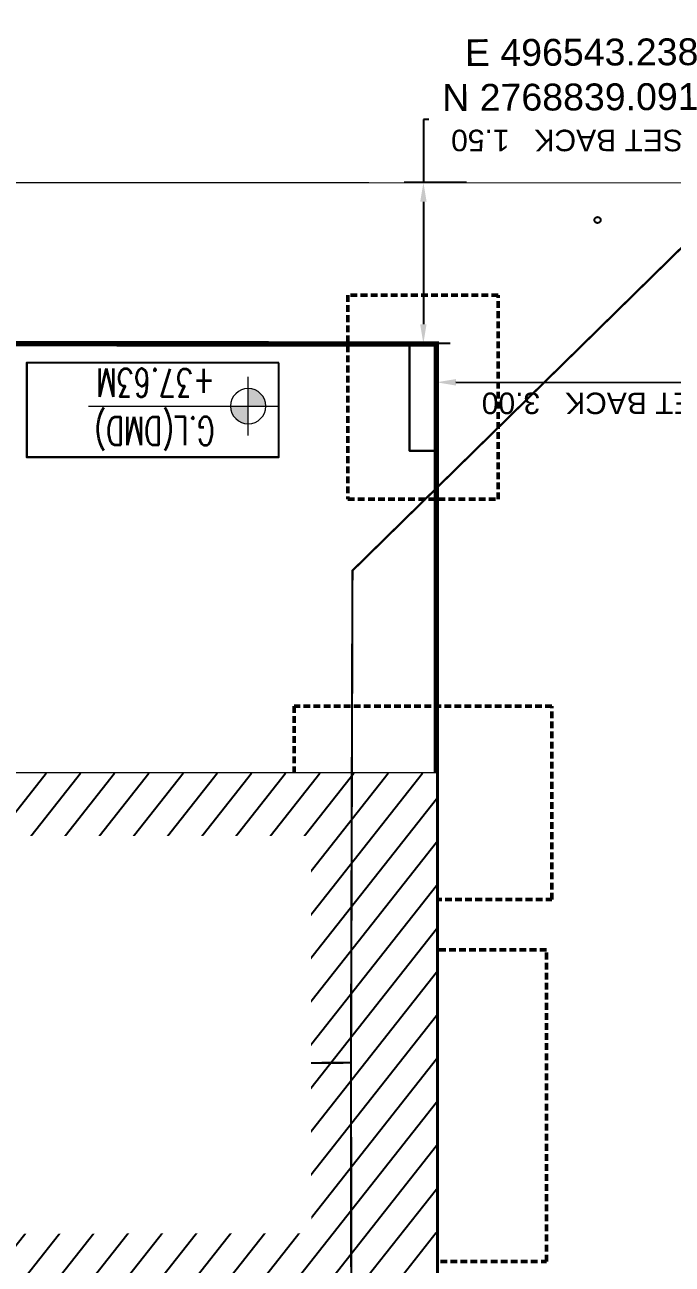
# Model space of a CAD drawing. Header units: centimetres. Extents: x -6122352 to 4157695, y -1694241 to 1947892.
# Drawn here: x 52925 to 58955, y -160826 to -149288 of the extents above; entities that cross this region are included whole.
import ezdxf
from ezdxf.xclip import XClip

# ---------------------------------------------------------------- set-up
doc = ezdxf.new("R2010")
doc.units = ezdxf.units.CM
doc.header["$MEASUREMENT"] = 0
doc.header["$XCLIPFRAME"] = 2
doc.header["$PDMODE"] = 66
doc.header["$PDSIZE"] = 100
for name, pattern in [('DASHED2', [0.375, 0.25, -0.125]), ('XR-AR-END-SETTING OUT PLAN$0$23261-XR-AR-SI-GF$0$HIDDEN', [0.375, 0.25, -0.125]), ('XR-AR-END-SETTING OUT PLAN$0$23585-XR-AR-END-GROUND FLOOR$0$23261-XR-AR-SI-GF$0$HIDDEN', [0.375, 0.25, -0.125]), ('XR-AR-END-SETTING OUT PLAN$0$23585-XR-AR-END-GROUND FLOOR$0$945-4P-1-101-GROUND FLOOR PLAN$0$XR-MIDDLE-GROUND FLOOR PLAN$0$HIDDEN2', [0.1875, 0.125, -0.0625]), ('XR-AR-END-SETTING OUT PLAN$0$23585-XR-AR-END-GROUND FLOOR$0$XR-END-GROUND FLOOR PLAN$0$HIDDEN2', [0.1875, 0.125, -0.0625])]:
    doc.linetypes.add(name, pattern=pattern)
for name, color, linetype in [('23585-XR-AR-BOUNDARY WALLS AND SETBACKS$0$setback', 7, 'XR-AR-END-SETTING OUT PLAN$0$23261-XR-AR-SI-GF$0$HIDDEN'), ('@MI-MEP', 7, 'Continuous'), ('@MI-REF LAYER', 7, 'Continuous'), ('B_TH_2', 7, 'Continuous'), ('S-DIMENSION', 251, 'Continuous'), ('XR-AR-END-SETTING OUT PLAN$0$23585-XR-AR-END-GROUND FLOOR$0$A-Flor-Strs', 1, 'Continuous'), ('XREF1$0$S-LEVELS', 2, 'Continuous'), ('XREF1$0$S-TEXT-1', 3, 'Continuous'), ('XREF1$0$TYPICAL NEW PROFILE', 3, 'Continuous')]:
    doc.layers.add(name, color=color, linetype=linetype)
doc.layers.add('23585-XR-AR-DAMAC PLOT LIMITS$0$1-End units', color=7, linetype='Continuous', lineweight=5, true_color=0xf8991e)
for name, color, linetype, lineweight in [('@ Foundations', 4, 'DASHED2', 50), ('A-ANNO-TEXT', 3, 'Continuous', 25), ('Text Coordinate', 7, 'Continuous', 15), ('XR-AR-END-SETTING OUT PLAN$0$23585-XR-AR-END-GROUND FLOOR$0$A-DOOR-FULL', 1, 'Continuous', 9), ('XR-AR-END-SETTING OUT PLAN$0$23585-XR-AR-END-GROUND FLOOR$0$A-FLOR-OVHD', 9, 'XR-AR-END-SETTING OUT PLAN$0$23585-XR-AR-END-GROUND FLOOR$0$23261-XR-AR-SI-GF$0$HIDDEN', 15), ('XR-AR-END-SETTING OUT PLAN$0$23585-XR-AR-END-GROUND FLOOR$0$A-GLAZ-SILL', 8, 'Continuous', 5), ('XR-AR-END-SETTING OUT PLAN$0$23585-XR-AR-END-GROUND FLOOR$0$A-GLAZ-WNDO', 232, 'Continuous', 9), ('XR-AR-END-SETTING OUT PLAN$0$23585-XR-AR-END-GROUND FLOOR$0$A-WALL', 7, 'Continuous', 30), ('XR-AR-END-SETTING OUT PLAN$0$23585-XR-AR-END-GROUND FLOOR$0$S-COLS', 51, 'Continuous', 40), ('XR-AR-END-SETTING OUT PLAN$0$23585-XR-AR-END-GROUND FLOOR$0$S-COLS-PATT', 8, 'Continuous', 5), ('XREF1$0$36-TAGLVL', 23, 'Continuous', 9)]:
    doc.layers.add(name, color=color, linetype=linetype, lineweight=lineweight)
doc.styles.get("Standard").update_dxf_attribs({"font": 'arial.ttf'})
doc.styles.add('TITLE', font='arial.ttf')
doc.styles.add('XREF1$0$DLT_TEXT', font='romans.shx', dxfattribs={"width": 0.7})
doc.dimstyles.get("Standard").update_dxf_attribs({"dimtxt": 5, "dimasz": 0.5, "dimexe": 0.18, "dimexo": 0.0625, "dimgap": 0.09, "dimtad": 0, "dimtih": 1, "dimtoh": 1, "dimdec": 0, "dimzin": 0, "dimdsep": 46, "dimtxsty": 'Standard', "dimcen": 0.09, "dimadec": 0, "dimazin": 0, "dimtfac": 1, "dimtdec": 0, "dimtofl": 0, "dimtmove": 0, "dimatfit": 3, "dimfxl": 1, "dimtolj": 1, "dimtzin": 0, "dimarcsym": 0})

# ---------------------------------------------------------------- blocks, each defined once
blk = doc.blocks.new('23585-XR-AR-BOUNDARY WALLS AND SETBACKS')
at = {"layer": '23585-XR-AR-BOUNDARY WALLS AND SETBACKS$0$setback', "ltscale": 40, "const_width": 0.05}
blk.add_lwpolyline([(496542.317, 2768835.865), (496538.162, 2768831.331), (496534.109, 2768826.907), (496530.055, 2768822.484), (496525.899, 2768817.947), (496540.276, 2768804.773), (496544.432, 2768809.309), (496546.357, 2768811.41), (496548.486, 2768813.734), (496552.54, 2768818.157), (496556.694, 2768822.692)], close=True, dxfattribs=at)
blk = doc.blocks.new('A$C9d9485f6')
at = {"layer": 'A-ANNO-TEXT', "rotation": 312.4881850805905}
blk.add_blockref('23585-XR-AR-BOUNDARY WALLS AND SETBACKS', (-2377088.535, -1504219.252), dxfattribs=at)
blk = doc.blocks.new('23585-XR-AR-DAMAC PLOT LIMITS')
at = {"layer": '23585-XR-AR-DAMAC PLOT LIMITS$0$1-End units', "color": 251, "true_color": 0x636466}
blk.add_lwpolyline([(496560.933, 2768822.877), (496554.752, 2768816.131), (496537.056, 2768832.344), (496543.238, 2768839.091)], close=True, dxfattribs=at)
blk = doc.blocks.new('A$Cf093b529')
at = {"layer": 'A-ANNO-TEXT'}
blk.add_blockref('23585-XR-AR-DAMAC PLOT LIMITS', (-495391.99, -2768603.442), dxfattribs=at)
blk = doc.blocks.new('A$C0a111004')
at = {"color": 1, "true_color": 0xeb0000, "const_width": 0.008}
blk.add_lwpolyline([(18.302, 0), (21.152, 0), (30.303, 0), (30.303, -24), (21.15, -24), (15.15, -24), (9.15, -24), (0, -24), (0, 0), (9.15, 0), (15.15, 0)], close=True, dxfattribs=at)
blk = doc.blocks.new('*U35')
for points in [[(91, 0), (41, 0), (41, 1021), (91, 1021)], [(0, 0), (38, 0), (38, -50), (50, -50), (50, -250), (0, -250)], [(1100, 0), (1062, 0), (1062, -50), (1050, -50), (1050, -250), (1100, -250)]]:
    blk.add_lwpolyline(points, close=True)
at = {"color": 8, "linetype": 'XR-AR-END-SETTING OUT PLAN$0$23585-XR-AR-END-GROUND FLOOR$0$XR-END-GROUND FLOOR PLAN$0$HIDDEN2'}
blk.add_arc((41, 0), 1021, 0, 90, dxfattribs=at)
at = {"layer": 'XR-AR-END-SETTING OUT PLAN$0$23585-XR-AR-END-GROUND FLOOR$0$A-GLAZ-SILL', "linetype": 'XR-AR-END-SETTING OUT PLAN$0$23585-XR-AR-END-GROUND FLOOR$0$945-4P-1-101-GROUND FLOOR PLAN$0$XR-MIDDLE-GROUND FLOOR PLAN$0$HIDDEN2', "ltscale": 3}
blk.add_lwpolyline([(0, 0), (1100, 0), (1100, -250), (0, -250)], close=True, dxfattribs=at)
blk = doc.blocks.new('*U37')
for points in [[(91, 0), (41, 0), (41, 1021), (91, 1021)], [(0, 0), (38, 0), (38, -50), (50, -50), (50, -110), (0, -110)], [(1100, 0), (1062, 0), (1062, -50), (1050, -50), (1050, -110), (1100, -110)]]:
    blk.add_lwpolyline(points, close=True)
at = {"color": 8, "linetype": 'XR-AR-END-SETTING OUT PLAN$0$23585-XR-AR-END-GROUND FLOOR$0$XR-END-GROUND FLOOR PLAN$0$HIDDEN2'}
blk.add_arc((41, 0), 1021, 0, 90, dxfattribs=at)
at = {"layer": 'XR-AR-END-SETTING OUT PLAN$0$23585-XR-AR-END-GROUND FLOOR$0$A-GLAZ-SILL', "linetype": 'XR-AR-END-SETTING OUT PLAN$0$23585-XR-AR-END-GROUND FLOOR$0$945-4P-1-101-GROUND FLOOR PLAN$0$XR-MIDDLE-GROUND FLOOR PLAN$0$HIDDEN2', "ltscale": 3}
blk.add_lwpolyline([(0, 0), (1100, 0), (1100, -110), (0, -110)], close=True, dxfattribs=at)
blk = doc.blocks.new('*U131')
for points in [[(91, 0), (41, 0), (41, 1021), (91, 1021)], [(0, 0), (38, 0), (38, -50), (50, -50), (50, -122), (0, -122)], [(1100, 0), (1062, 0), (1062, -50), (1050, -50), (1050, -122), (1100, -122)]]:
    blk.add_lwpolyline(points, close=True)
at = {"color": 8, "linetype": 'XR-AR-END-SETTING OUT PLAN$0$23585-XR-AR-END-GROUND FLOOR$0$XR-END-GROUND FLOOR PLAN$0$HIDDEN2'}
blk.add_arc((41, 0), 1021, 0, 90, dxfattribs=at)
at = {"layer": 'XR-AR-END-SETTING OUT PLAN$0$23585-XR-AR-END-GROUND FLOOR$0$A-GLAZ-SILL', "linetype": 'XR-AR-END-SETTING OUT PLAN$0$23585-XR-AR-END-GROUND FLOOR$0$945-4P-1-101-GROUND FLOOR PLAN$0$XR-MIDDLE-GROUND FLOOR PLAN$0$HIDDEN2', "ltscale": 3}
blk.add_lwpolyline([(0, 0), (1100, 0), (1100, -122), (0, -122)], close=True, dxfattribs=at)
blk = doc.blocks.new('XR-AR-END-SETTING OUT PLAN$0$23585-XR-AR-END-GROUND FLOOR$0$A$C75a8815d')
at = {"layer": 'XR-AR-END-SETTING OUT PLAN$0$23585-XR-AR-END-GROUND FLOOR$0$S-COLS', "color": 252, "lineweight": 30}
for points in [[(0, 3500), (0, 2700), (250, 2700), (250, 3500)], [(0, 0), (0, 550), (250, 550), (250, 0)], [(0, -4000), (0, -3000), (250, -3000), (250, -4000)]]:
    blk.add_lwpolyline(points, close=True, dxfattribs=at)
blk = doc.blocks.new('XR-AR-END-SETTING OUT PLAN')
at = {"layer": 'XR-AR-END-SETTING OUT PLAN$0$23585-XR-AR-END-GROUND FLOOR$0$A-FLOR-OVHD', "color": 8}
blk.add_line((3200, 10250), (3200, 9000), dxfattribs=at)
at = {"layer": 'XR-AR-END-SETTING OUT PLAN$0$23585-XR-AR-END-GROUND FLOOR$0$A-FLOR-OVHD', "color": 8, "ltscale": 5}
for p, q in [((4150, 9210), (3250, 9610)), ((3250, 9210), (4150, 9610))]:
    blk.add_line(p, q, dxfattribs=at)
blk.add_lwpolyline([(3250, 9210), (4150, 9210), (4150, 9610), (3250, 9610)], close=True, dxfattribs=at)
at = {"layer": 'XR-AR-END-SETTING OUT PLAN$0$23585-XR-AR-END-GROUND FLOOR$0$A-Flor-Strs', "color": 8}
for p, q in [((3000, 10250), (3000, 9000)), ((3300, 10250), (3300, 9000)), ((3300, 9550), (3171, 9681)), ((3000, 9550), (3300, 9550)), ((3300, 9550), (3171, 9419))]:
    blk.add_line(p, q, dxfattribs=at)
at = {"layer": 'XR-AR-END-SETTING OUT PLAN$0$23585-XR-AR-END-GROUND FLOOR$0$A-GLAZ-SILL', "color": 8}
blk.add_line((3250, 6050), (3250, 8200), dxfattribs=at)
at = {"layer": 'XR-AR-END-SETTING OUT PLAN$0$23585-XR-AR-END-GROUND FLOOR$0$A-GLAZ-WNDO', "color": 8}
for p, q in [((3000, 8200), (3000, 8150)), ((3150, 8200), (3150, 8150)), ((3150, 6100), (3150, 8200)), ((3150, 8150), (3000, 8150)), ((3000, 7448), (3000, 7498)), ((3000, 7498), (3150, 7498)), ((3150, 7448), (3000, 7448)), ((3150, 7498), (3150, 7448)), ((3000, 6747), (3000, 6797)), ((3000, 6797), (3150, 6797)), ((3150, 6747), (3000, 6747)), ((3150, 6797), (3150, 6747)), ((3000, 6050), (3000, 6100)), ((3000, 6100), (3150, 6100)), ((3000, 6050), (3250, 6050)), ((3150, 6100), (3150, 6050))]:
    blk.add_line(p, q, dxfattribs=at)
for points in [[(3250, 8200), (3000, 8200)], [(3000, 7498), (3000, 8150)], [(3050, 8150), (3050, 7498)], [(3000, 6100), (3000, 7448)], [(3050, 7448), (3050, 6797)], [(3050, 6747), (3050, 6100)]]:
    blk.add_lwpolyline(points, dxfattribs=at)
at = {"layer": 'XR-AR-END-SETTING OUT PLAN$0$23585-XR-AR-END-GROUND FLOOR$0$A-WALL', "color": 8}
for points in [[(9250, 6650), (9050, 6650), (9050, 8750), (6850, 8750), (6850, 8700), (6750, 8700), (6750, 8750), (6650, 8750), (6650, 8850), (6950, 8850), (6950, 8900), (7050, 8900), (7050, 8850), (9050, 8850), (9050, 10350), (7050, 10350), (7050, 9800), (6950, 9800), (6950, 10550), (7050, 10550), (7050, 10450), (9050, 10450), (9050, 19523), (9250, 19523)], [(4790, 8750), (3250, 8750), (3250, 8200), (3000, 8200), (3000, 9000), (4540, 9000), (4540, 9050), (4790, 9050)], [(5650, 8750), (4790, 8750), (4790, 8850), (5650, 8850)], [(3250, 5750), (3250, 5750), (3250, 6050), (3000, 6050), (3000, 5500), (3250, 5500)], [(3250, 5500), (7760, 5500), (7760, 5750), (3250, 5750)]]:
    blk.add_lwpolyline(points, close=True, dxfattribs=at)
blk.add_lwpolyline([(6750, 7650), (6750, 7800), (6850, 7800), (6850, 7750), (7450, 7750), (7450, 5750), (7350, 5750), (7350, 7650), (6750, 7650)], dxfattribs=at)
at = {"layer": 'XR-AR-END-SETTING OUT PLAN$0$23585-XR-AR-END-GROUND FLOOR$0$A-DOOR-FULL', "color": 8, "xscale": -1, "rotation": 270}
blk.add_blockref('*U35', (4790, 9050), dxfattribs=at)
at = {"layer": 'XR-AR-END-SETTING OUT PLAN$0$23585-XR-AR-END-GROUND FLOOR$0$A-DOOR-FULL', "color": 8}
for name, p, xscale, yscale, zscale, rotation in [('*U37', (6650, 8750), 0.9090909090912127, 0.9090909090912127, 0.9090909090912127, 179.9999999999999), ('*U131', (6850, 8700), 0.8181818181818152, 0.8181818181818152, 0.8181818181818152, 270)]:
    blk.add_blockref(name, p, dxfattribs=dict(at, xscale=xscale, yscale=yscale, zscale=zscale, rotation=rotation))
at = {"layer": 'XR-AR-END-SETTING OUT PLAN$0$23585-XR-AR-END-GROUND FLOOR$0$S-COLS-PATT', "color": 8}
blk.add_blockref('XR-AR-END-SETTING OUT PLAN$0$23585-XR-AR-END-GROUND FLOOR$0$A$C75a8815d', (3000, 5500), dxfattribs=at)
blk = doc.blocks.new('TH_2')
at = {"xscale": 0.001, "yscale": 0.001, "zscale": 0.001}
blk.add_blockref('XR-AR-END-SETTING OUT PLAN', (495799.156, 2769096.615), dxfattribs=at)
blk = doc.blocks.new('23585-XR-AR-MALDIVE-3$0$TH_2')
at = {"layer": 'S-DIMENSION'}
blk.add_circle((495800.656, 2769096.965), 0.0281, dxfattribs=at)
at = {"layer": 'B_TH_2', "xscale": 1.000029656231738, "yscale": 1.000029656231738, "zscale": 1.000029656231738}
blk.add_blockref('TH_2', (-14.703, -82.121), dxfattribs=at)
at = {"layer": '@ Foundations', "linetype": 'DASHED2', "ltscale": 0.25}
for points in [[(495801.131, 2769103.76), (495803.431, 2769103.76), (495803.431, 2769106.66), (495801.131, 2769106.66)], [(495803.481, 2769101.49), (495803.481, 2769103.29), (495801.081, 2769103.29), (495801.081, 2769101.49)], [(495801.581, 2769097.665), (495802.981, 2769097.665), (495802.981, 2769099.565), (495801.581, 2769099.565)]]:
    blk.add_lwpolyline(points, close=True, dxfattribs=at)
blk = doc.blocks.new('XREF1$0$LVL  ATTR')
at = {"color": 7}
blk.add_wipeout([(-0.337, 0.384), (1.897, 0.384), (1.897, -0.45), (-0.337, -0.45)], dxfattribs=at)
at = {"layer": 'XREF1$0$36-TAGLVL', "extrusion": (-4.88814e-07, 1.40652e-17, 1)}
h = blk.add_hatch(color=252, dxfattribs=at)
h.paths.add_polyline_path([(-0.065, 0.156, 0.414214), (-0.222, 0), (-0.065, 0)])
h.paths.add_polyline_path([(0.091, 0), (-0.065, 0), (-0.065, -0.156, 0.414214)])
for p, q in [((-0.065, -0.26), (-0.065, 0.26)), ((1.351, 0, 0), (-0.325, 0, 0))]:
    blk.add_line(p, q, dxfattribs=at)
blk.add_circle((-0.065, 0, 0), 0.156, dxfattribs=at)
at = {"layer": 'XREF1$0$S-LEVELS', "color": 1}
blk.add_lwpolyline([(-0.337, 0.384), (1.897, 0.384), (1.897, -0.45), (-0.337, -0.45)], close=True, dxfattribs=at)
at = {"layer": 'XREF1$0$TYPICAL NEW PROFILE', "color": 3, "style": 'XREF1$0$DLT_TEXT', "width": 0.7}
for tag, p in [('+0.00M', (0.241, 0.067, 0)), ('S.S.L', (0.241, -0.345, 0))]:
    blk.add_attdef(tag, p, '', height=0.25, dxfattribs=at)
blk = doc.blocks.new('A$C19569f2f')
at = {"layer": 'XREF1$0$S-TEXT-1', "color": 7}
ref = blk.add_blockref('XREF1$0$LVL  ATTR', (-19.419, 11.252, 0), dxfattribs=dict(at, xscale=-1.051480567989675, yscale=1.051480567989675, zscale=1.051480567989675, rotation=47.50187268988028))
ref.add_attrib('S.S.L', 'G.L(DMD)', (-19.51, 11.005), dxfattribs={"layer": 'XREF1$0$TYPICAL NEW PROFILE', "color": 3, "height": 0.2629, "rotation": 227.5019, "style": 'XREF1$0$DLT_TEXT', "width": 0.7})
ref.add_attrib('+0.00M', '+37.63M', (-19.839, 11.31), dxfattribs={"layer": 'XREF1$0$TYPICAL NEW PROFILE', "color": 3, "height": 0.2629, "rotation": 227.5019, "style": 'XREF1$0$DLT_TEXT', "width": 0.7})
blk = doc.blocks.new('*D518')
at = {"color": 0, "lineweight": -2, "transparency": 16777216}
for p, q in [((494319.885, 2767861.753), (494319.885, 2767862.215)), ((494322.884, 2767861.739), (494322.884, 2767862.215)), ((494322.704, 2767862.035), (494320.065, 2767862.035))]:
    blk.add_line(p, q, dxfattribs=at)
at = {"color": 0, "transparency": 16777216}
for points in [[(494320.065, 2767862.065), (494320.065, 2767862.005), (494319.885, 2767862.035)], [(494322.704, 2767862.065), (494322.704, 2767862.005), (494322.884, 2767862.035)]]:
    blk.add_solid(points, dxfattribs=at)
at = {"layer": 'Defpoints', "color": 0, "transparency": 16777216}
for p in [(494319.885, 2767862.035), (494319.885, 2767861.69), (494322.884, 2767861.677)]:
    blk.add_point(p, dxfattribs=at)
at = {"color": 0, "transparency": 16777216, "insert": (494321.384, 2767862.229), "char_height": 0.2, "attachment_point": 5}
blk.add_mtext('\\A1;SET BACK   3.00', dxfattribs=at)
blk = doc.blocks.new('*D520')
at = {"color": 0, "lineweight": -2, "transparency": 16777216}
for p, q in [((494322.756, 2767861.674), (494323.187, 2767861.674)), ((494323.007, 2767860.354), (494323.007, 2767861.494)), ((494322.606, 2767860.174), (494323.187, 2767860.174)), ((494323.007, 2767859.588), (494323.007, 2767860.174)), ((494320.514, 2767859.588), (494323.007, 2767859.588))]:
    blk.add_line(p, q, dxfattribs=at)
at = {"color": 0, "transparency": 16777216}
for points in [[(494322.977, 2767861.494), (494323.037, 2767861.494), (494323.007, 2767861.674)], [(494322.977, 2767860.354), (494323.037, 2767860.354), (494323.007, 2767860.174)]]:
    blk.add_solid(points, dxfattribs=at)
at = {"layer": 'Defpoints', "color": 0, "transparency": 16777216}
for p in [(494322.693, 2767861.674), (494323.007, 2767861.674), (494322.543, 2767860.174)]:
    blk.add_point(p, dxfattribs=at)
at = {"color": 0, "transparency": 16777216, "insert": (494321.67, 2767859.782), "char_height": 0.2, "attachment_point": 5}
blk.add_mtext('\\A1;SET BACK   1.50', dxfattribs=at)
blk = doc.blocks.new('A$Cd3abcad4')
at = {"color": 1, "true_color": 0xeb0000, "const_width": 0.008}
blk.add_lwpolyline([(18.302, 0), (21.152, 0), (30.303, 0), (30.303, -24), (21.15, -24), (15.15, -24), (9.15, -24), (0, -24), (0, 0), (9.15, 0), (15.15, 0)], close=True, dxfattribs=at)
dim = blk.add_linear_dim(base=(0, -22.141), p1=(3, -22.499), p2=(0, -22.486), text='SET BACK   <>', dimstyle='Standard', override={"dimtxt": 0.2, "dimtad": 1, "dimtih": 0, "dimdec": 2})
dim.commit()
dim.dimension.update_dxf_attribs({"geometry": '*D518', "text_midpoint": (1.5, -21.947), "insert": (-494319.884, -2767884.176)})
dim = blk.add_linear_dim(base=(3.122, -22.502), p1=(2.659, -24.002), p2=(2.809, -22.502), angle=90, text='SET BACK   <>', dimstyle='Standard', override={"dimtxt": 0.2, "dimtad": 1, "dimtih": 0, "dimdec": 2, "dimtmove": 1})
dim.commit()
dim.dimension.update_dxf_attribs({"geometry": '*D520', "text_midpoint": (3.122, -24.588), "dimtype": 128, "insert": (-494319.884, -2767884.176)})

msp = doc.modelspace()

# ---------------------------------------------------------------- block references
at = {"layer": '@MI-MEP', "color": 10, "xscale": 1000, "yscale": 1000, "zscale": 1000, "rotation": 179.9901263953543}
msp.add_blockref('A$C0a111004', (59756.31336, -174758.47773), dxfattribs=at)
at = {"layer": '@MI-REF LAYER', "xscale": 1000, "yscale": 1000, "zscale": 1000}
msp.add_blockref('A$C9d9485f6', (-23958.95046, 48155.57226), dxfattribs=at)
at = {"layer": '@MI-REF LAYER', "xscale": 1000, "yscale": 1000, "zscale": 1000, "rotation": 312.4882903633292}
msp.add_blockref('A$Cf093b529', (-891608.73293, 539022.72011), dxfattribs=at)

# ---------------------------------------------------------------- next in the draw order: block references
at = {"layer": '@MI-REF LAYER'}
ref = msp.add_blockref('23585-XR-AR-MALDIVE-3$0$TH_2', (496336378.43808, 2768860328.19691), dxfattribs=dict(at, xscale=1000, yscale=1000, zscale=1000, rotation=179.9901205999888))
XClip(ref).set_block_clipping_path([(495799.2550297892, 2769096.6153797582), (495799.255405813, 2769120.5163296042), (495808.3004683387, 2769120.5587037131), (495814.2939508669, 2769120.5576514951), (495817.4459820543, 2769120.5176626369), (495820.3071577782, 2769120.4176348741), (495829.2579656807, 2769120.4174829312), (495829.2578130416, 2769096.6176070911)])

# ---------------------------------------------------------------- next in the draw order: block references
at = {"layer": '@MI-REF LAYER', "color": 7}
ref = msp.add_blockref('XREF1$0$LVL  ATTR', (54936.94916, -152839.05901, 0.15112), dxfattribs=dict(at, xscale=-1051.480567989675, yscale=1051.480567989676, zscale=1051.480567989675, rotation=359.9901630524215))
ref.add_attrib('S.S.L', 'G.L(DMD)', (54693.88563, -152939.18891), dxfattribs={"layer": 'XREF1$0$TYPICAL NEW PROFILE', "color": 3, "height": 262.870142, "rotation": 179.990166346, "style": 'XREF1$0$DLT_TEXT', "width": 0.7})
ref.add_attrib('+0.00M', '+37.63M', (54696.18828, -152489.8543), dxfattribs={"layer": 'XREF1$0$TYPICAL NEW PROFILE', "color": 3, "height": 262.870142, "rotation": 179.990166346, "style": 'XREF1$0$DLT_TEXT', "width": 0.7})

# ---------------------------------------------------------------- next in the draw order: wipeouts: each hides what was drawn before it
at = {"color": 10}
msp.add_wipeout([(32458.35408, -156253.78001), (32455.8545, -170527.47526), (38706.17087, -170527.10753), (38706.25979, -170226.47476), (50506.37624, -170229.96471), (50506.19019, -170527.93094), (56756.3763, -170528.99249), (56757.2675, -156255.29715)], dxfattribs=at).dxf.layer = '@MI-REF LAYER'

# ---------------------------------------------------------------- next in the draw order: hatches: boundary and pattern name
at = {"layer": '@MI-REF LAYER', "transparency": 33554508}
h = msp.add_hatch(dxfattribs=at)
h.set_pattern_fill('ANSI31', color=256, scale=2000, angle=186.72236)
h.paths.add_polyline_path([(32458.35408, -156253.78001), (32455.89289, -170527.47525), (38706.04052, -170527.10754), (38706.20891, -170226.47475), (50506.55843, -170229.96477), (50506.27571, -170527.93094), (56756.37634, -170528.41995), (56758.83742, -156255.29725)])

# ---------------------------------------------------------------- next in the draw order: linework, layer by layer
at = {"layer": '@MI-REF LAYER', "color": 1, "const_width": 20}
msp.add_lwpolyline([(59658.5036, -150758.58978), (55976.94618, -154369.38126), (55963.47637, -158950.36445), (55590.45977, -158952.92252), (55963.47637, -158950.36445), (55976.96889, -170843.90177), (59714.47844, -174564.49497)], dxfattribs=at)
at = {"layer": '@MI-REF LAYER', "const_width": 5}
msp.add_lwpolyline([(32458.35408, -156253.78001), (32455.89289, -170527.47525), (38706.04052, -170527.10754), (38706.20891, -170226.47475), (50506.55843, -170229.96477), (50506.27571, -170527.93094), (56756.37634, -170528.41995), (56758.83742, -156255.29725)], close=True, dxfattribs=at)

# ---------------------------------------------------------------- next in the draw order: wipeouts: each hides what was drawn before it
at = {"color": 10}
msp.add_wipeout([(48619.71044, -156845.32846), (48623.40253, -160545.32662), (55592.88607, -160538.37203), (55589.19398, -156838.37388)], dxfattribs=at).dxf.layer = '@MI-REF LAYER'

# ---------------------------------------------------------------- next in the draw order: block references
at = {"layer": '@MI-REF LAYER', "color": 10, "xscale": 1000, "yscale": 1000, "zscale": 1000, "rotation": 312.4876811369317}
msp.add_blockref('A$C19569f2f', (59756.3449, -174758.47773), dxfattribs=at)

# ---------------------------------------------------------------- next in the draw order: block references
at = {"layer": '@MI-REF LAYER', "color": 10, "xscale": 1000, "yscale": 1000, "zscale": 1000, "rotation": 179.9893265042863}
msp.add_blockref('A$Cd3abcad4', (59756.31341, -174758.07874), dxfattribs=at)

# ---------------------------------------------------------------- next in the draw order: texts
at = {"layer": 'Text Coordinate', "color": 7, "insert": (59199.98409, -149749.03459), "char_height": 250, "attachment_point": 6, "rotation": 0.239242987, "style": 'TITLE', "bg_fill": 3, "box_fill_scale": 1.5, "bg_fill_color": 256, "bg_fill_true_color": 13158600, "bg_fill_transparency": 0}
msp.add_mtext('E 496543.238\\PN 2768839.091', dxfattribs=at)

doc.saveas('drawing.dxf')
